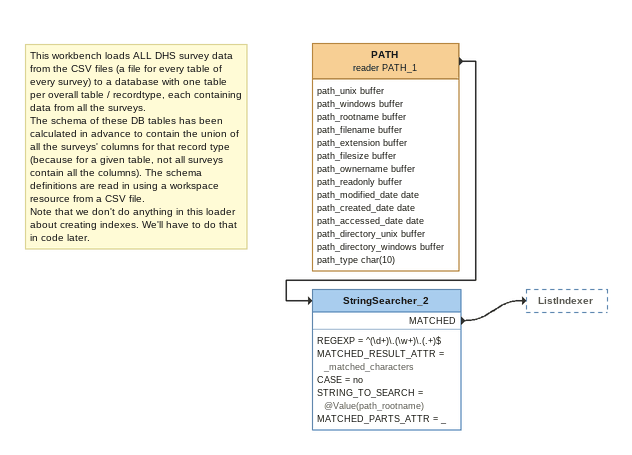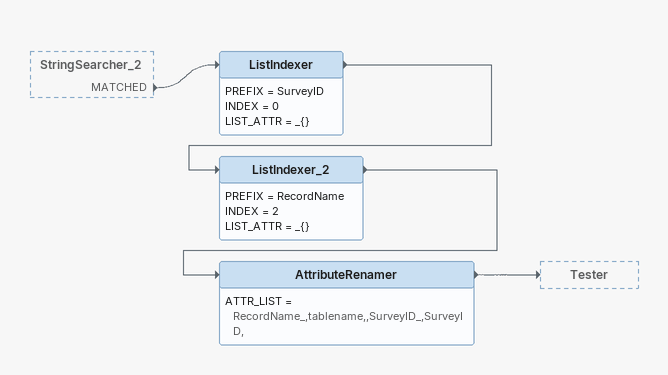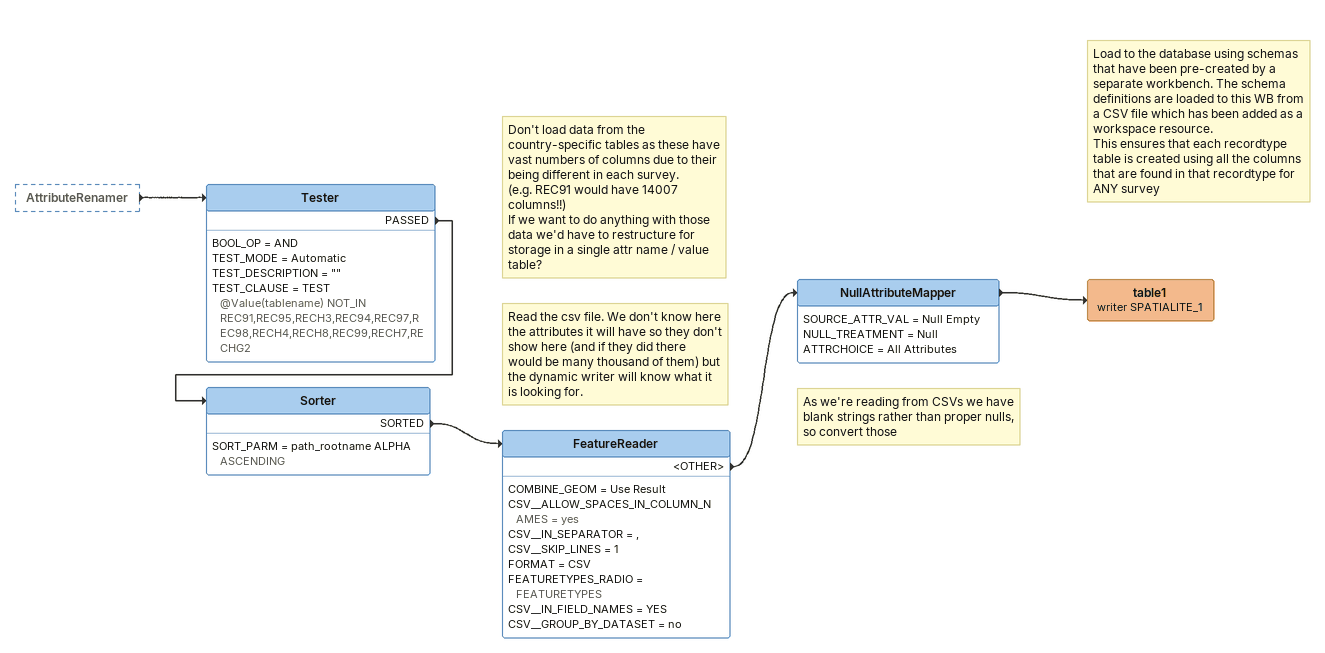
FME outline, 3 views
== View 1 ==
Note: This workbench loads ALL DHS survey data from the CSV files (a file for every table of every survey) to a database with one table per overall table / recordtype, each containing data from all the surveys. / The schema of these DB tables has been calculated in advance to contain the union of all the surveys' columns for that record type (because for a given table, not all surveys contain all the columns). The schema definitions are read in using a workspace resource from a CSV file. / Note that we don't do anything in this loader about creating indexes. We'll have to do that in code later.
PATH (reader PATH_1)
    attributes: path_unix buffer, path_windows buffer, path_rootname buffer, path_filename buffer, path_extension buffer, path_filesize buffer, path_ownername buffer, path_readonly buffer, path_modified_date date, path_created_date date, path_accessed_date date, path_directory_unix buffer, path_directory_windows buffer, path_type char(10)
    -> StringSearcher_2
StringSearcher_2
    REGEXP = ^(\d+)\.(\w+)\.(.+)$
    MATCHED_RESULT_ATTR = _matched_characters
    CASE = no
    STRING_TO_SEARCH = @Value(path_rootname)
    MATCHED_PARTS_ATTR = _
    MATCHED -> ListIndexer

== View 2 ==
StringSearcher_2 [outside]
    MATCHED -> ListIndexer
ListIndexer
    PREFIX = SurveyID
    INDEX = 0
    LIST_ATTR = _{}
    -> ListIndexer_2
ListIndexer_2
    PREFIX = RecordName
    INDEX = 2
    LIST_ATTR = _{}
    -> AttributeRenamer
AttributeRenamer
    ATTR_LIST = RecordName_,tablename,,SurveyID_,SurveyID,
    -> Tester

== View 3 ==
AttributeRenamer [outside]
    -> Tester
Note: Don't load data from the country-specific tables as these have vast numbers of columns due to their being different in each survey. / (e.g. REC91 would have 14007 columns!!) / If we want to do anything with those data we'd have to restructure for storage in a single attr name / value table?
Tester
    BOOL_OP = AND
    TEST_MODE = Automatic
    TEST_DESCRIPTION = ""
    TEST_CLAUSE = TEST @Value(tablename) NOT_IN REC91,REC95,RECH3,REC94,REC97,REC98,RECH4,RECH8,REC99,RECH7,RECHG2
    PASSED -> Sorter
Sorter
    SORT_PARM = path_rootname ALPHA ASCENDING
    SORTED -> FeatureReader
Note: Read the csv file. We don't know here the attributes it will have so they don't show here (and if they did there would be many thousand of them) but the dynamic writer will know what it is looking for.
FeatureReader
    COMBINE_GEOM = Use Result
    CSV__ALLOW_SPACES_IN_COLUMN_NAMES = yes
    CSV__IN_SEPARATOR = ,
    CSV__SKIP_LINES = 1
    FORMAT = CSV
    FEATURETYPES_RADIO = FEATURETYPES
    CSV__IN_FIELD_NAMES = YES
    CSV__GROUP_BY_DATASET = no
    <OTHER> -> NullAttributeMapper
Note: As we're reading from CSVs we have blank strings rather than proper nulls, so convert those
NullAttributeMapper
    SOURCE_ATTR_VAL = Null Empty
    NULL_TREATMENT = Null
    ATTRCHOICE = All Attributes
    -> table1 (writer SPATIALITE_1)
Note: Load to the database using schemas that have been pre-created by a separate workbench. The schema definitions are loaded to this WB from a CSV file which has been added as a workspace resource. / This ensures that each recordtype table is created using all the columns that are found in that recordtype for ANY survey
table1 (writer SPATIALITE_1)
